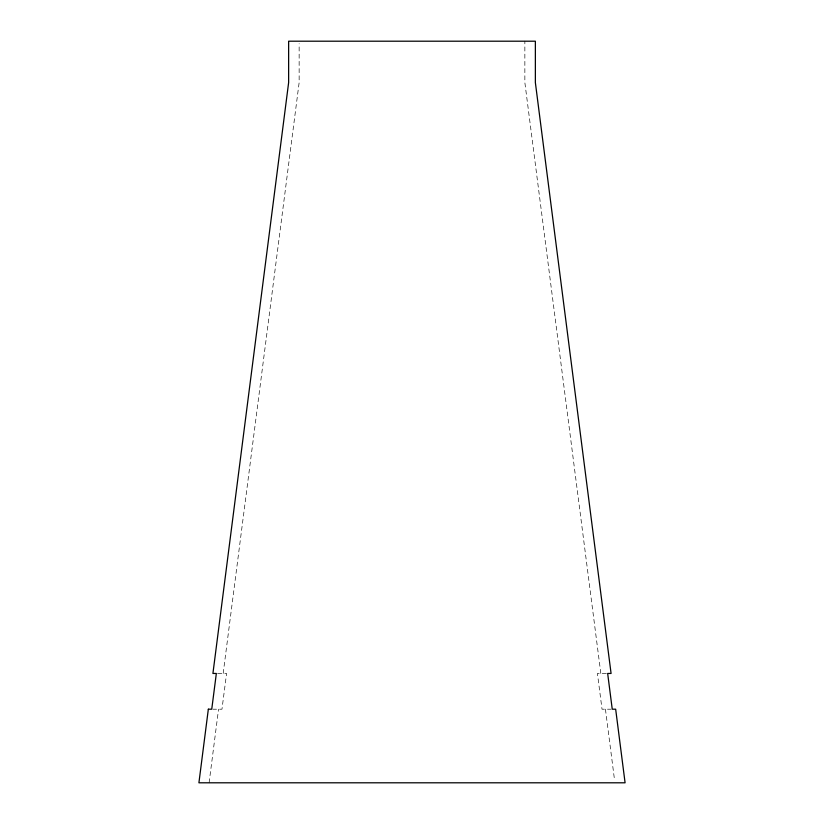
<?xml version="1.0" encoding="UTF-8"?>
<svg xmlns="http://www.w3.org/2000/svg" width="824" height="824" viewBox="0 0 824 824"><rect width="100%" height="100%" fill="white"/><g stroke="black" fill="none" stroke-linecap="round" stroke-linejoin="round"><path stroke-width="0.62" stroke-dasharray="4.12 3.09" d="M209.1 782.8L218.566 709.196M223.17 673.455L299.143 82.555L299.143 43.703M217.608 673.455L226.579 673.455L221.975 709.196L213.025 709.196M606.392 673.455L597.421 673.455L602.025 709.196L610.975 709.196M600.83 673.455L524.857 82.555L524.857 41.2M605.434 709.196L614.57 780.266"/><path stroke-width="1.24" d="M208.338 709.196L198.914 782.8L625.086 782.8L615.662 709.196L612.242 709.196L607.659 673.455L611.078 673.455L535.363 82.555L535.363 41.2L288.637 41.2L288.637 82.555L212.922 673.455L216.341 673.455L211.747 709.196L208.338 709.196"/></g></svg>
